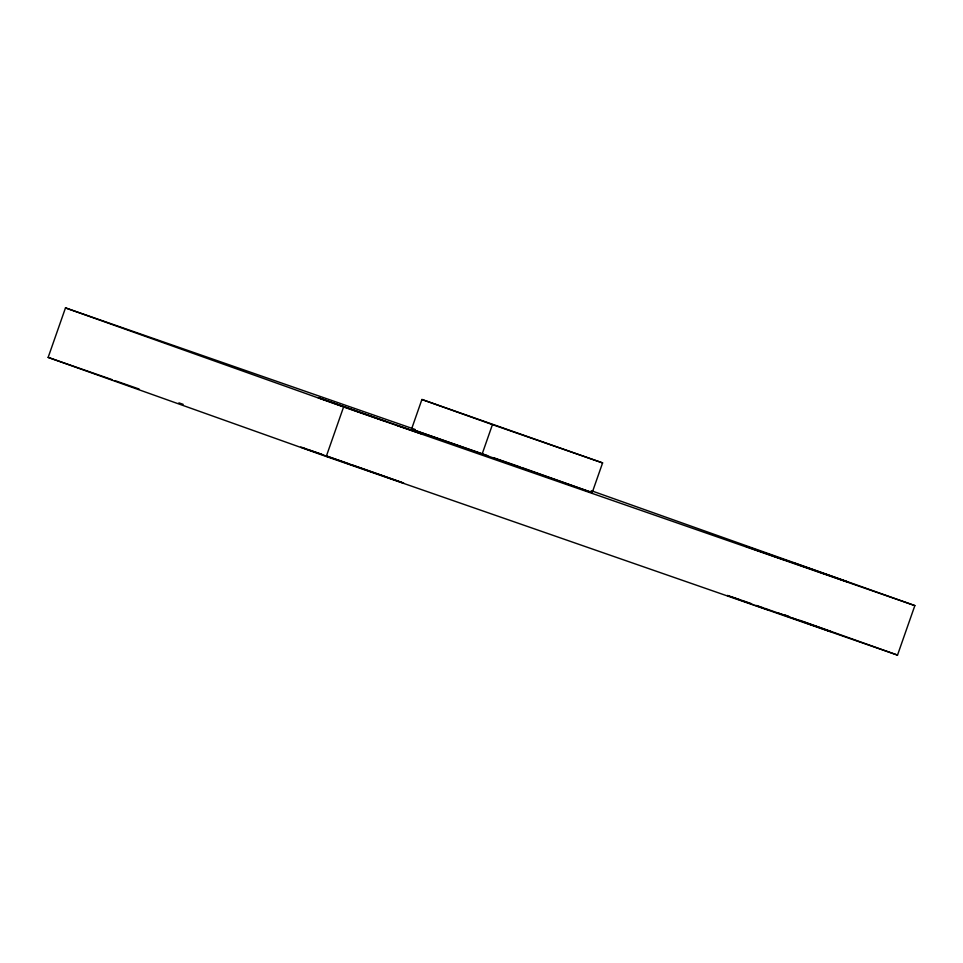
<?xml version="1.0" encoding="UTF-8"?>
<svg xmlns="http://www.w3.org/2000/svg" width="963" height="963" viewBox="0 0 963 963"><rect width="100%" height="100%" fill="white"/><g stroke="black" fill="none" stroke-linecap="round" stroke-linejoin="round"><path stroke-width="1.44" d="M591.282 490.697L914.85 605.595L897.516 655.105L326.252 456.498L48.15 357.405L65.484 307.895L415.065 429.438M326.252 456.498L343.586 406.976L65.484 307.895M411.514 429.197L421.914 399.489L602.597 462.914L592.185 492.623L411.514 429.197L487.772 455.704M482.042 454.319L492.442 424.611L421.914 399.489M301.876 447.446L306.451 448.999M732.012 596.976L727.438 595.459L729.81 596.338M307.727 449.444L314.143 451.659M733.156 597.361L740.86 600.009M397.394 425.526L421.108 433.651L318.067 397.587L385.212 421.288M315.431 452.104L321.871 454.331M742.136 600.455L751.152 603.584M492.442 424.611L602.597 462.914M493.417 457.666L520.249 466.995M343.586 406.976L914.85 605.595M48.15 357.405L112.093 379.639M114.934 380.626L139.093 389.028M178.889 402.859L183.151 404.34M756.569 605.474L763.334 607.834M327.155 456.173L336.629 459.471M793.933 562.946L847.813 582.013L744.772 545.949L785.254 560.31M777.935 612.925L790.009 617.163M764.658 608.291L830.479 631.523L813.711 625.517M337.953 459.929L349.882 464.106M351.23 464.575L374.559 472.761M791.417 617.656L801.264 621.123M755.245 605.366L767.908 609.82M802.673 621.616L812.339 625.023M753.873 604.884L730.953 596.747M375.967 473.254L394.445 479.791M521.657 467.488L592.185 492.623M784.58 614.876L788.817 616.38M800.109 620.401L897.516 655.105M395.685 480.236L403.774 483.161L300.733 447.097"/></g></svg>
